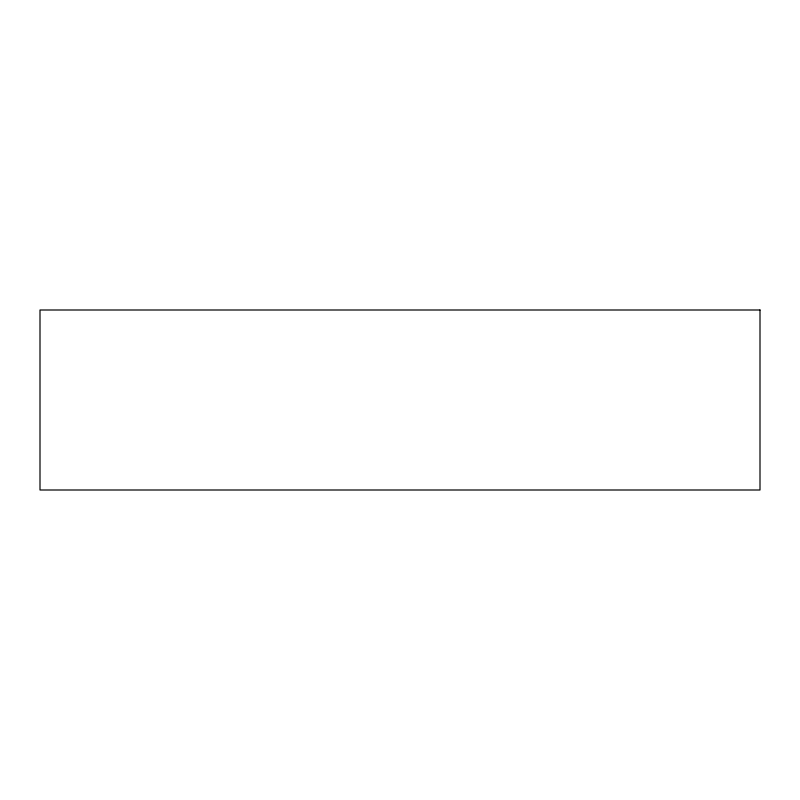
<?xml version="1.0" encoding="UTF-8"?>
<svg xmlns="http://www.w3.org/2000/svg" width="800" height="800" viewBox="0 0 800 800"><rect width="100%" height="100%" fill="white"/><g stroke="black" fill="none" stroke-linecap="round" stroke-linejoin="round"><path stroke-width="1.2" d="M760 310L40 310L40 490L760 490L760 310"/></g></svg>
